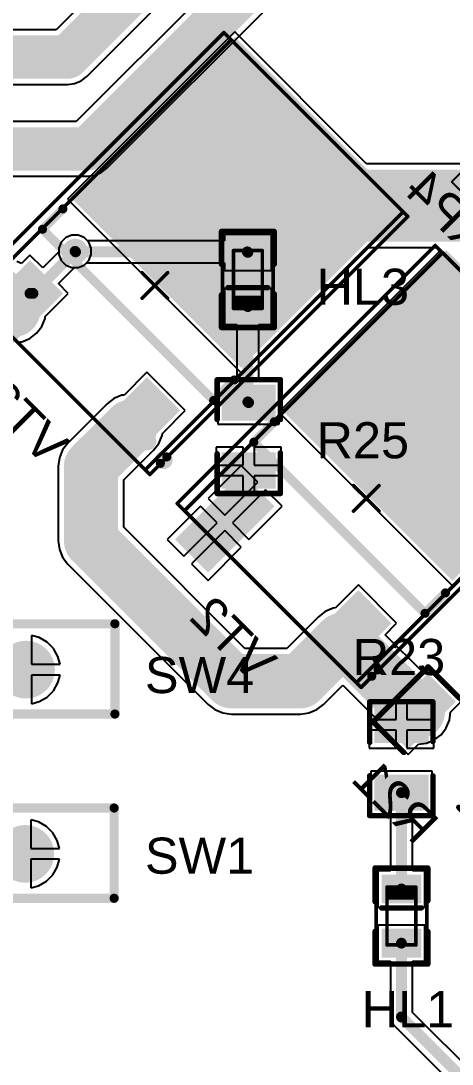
# Model space of a CAD drawing. Header units: millimetres. Extents: x 95 to 305, y 96 to 295.
# Drawn here: x 130.32 to 142.25, y 190.23 to 219.11 of the extents above; entities that cross this region are included whole.
import ezdxf

# ---------------------------------------------------------------- set-up
doc = ezdxf.new("R2010")
doc.units = ezdxf.units.MM
for name, color, linetype in [('BottomLayer', 5, 'Continuous'), ('BottomOverlay', 54, 'Continuous'), ('BottomPaste', 16, 'Continuous'), ('BottomSolder', 6, 'Continuous'), ('Mechanical1', 6, 'Continuous'), ('Mechanical11', 56, 'Continuous'), ('Mechanical13', 56, 'Continuous'), ('Mechanical15', 56, 'Continuous'), ('MultiLayer', 9, 'Continuous'), ('PadHoleLayer', 156, 'Continuous'), ('TopLayer', 1, 'Continuous'), ('TopOverlay', 2, 'Continuous'), ('TopPaste', 8, 'Continuous'), ('TopSolder', 216, 'Continuous'), ('ViaHoleLayer', 16, 'Continuous')]:
    doc.layers.add(name, color=color, linetype=linetype)
doc.styles.add('Arial', font='arial.ttf', dxfattribs={"height": 0.2})

# ---------------------------------------------------------------- blocks, each defined once
blk = doc.blocks.new('JST_XH_2_B_14')
at = {"layer": 'BottomLayer'}
blk.add_hatch(color=5, dxfattribs=at).paths.add_polyline_path([(-2.038, 1.313), (-0.463, 1.313), (-0.463, -0.263), (-2.038, -0.263)])
h = blk.add_hatch(color=5, dxfattribs=at)
edge = h.paths.add_edge_path()
edge.add_arc((1.25, 0.525), 0.787, 0, 360)
at = {"layer": 'BottomSolder'}
blk.add_hatch(color=6, dxfattribs=at).paths.add_polyline_path([(-2.088, 1.363), (-0.413, 1.363), (-0.413, -0.313), (-2.088, -0.313)])
h = blk.add_hatch(color=6, dxfattribs=at)
edge = h.paths.add_edge_path()
edge.add_arc((1.25, 0.525), 0.837, 0, 360)
at = {"layer": 'MultiLayer'}
h = blk.add_hatch(color=9, dxfattribs=at)
edge = h.paths.add_edge_path()
edge.add_arc((1.25, 0.525), 0.787, 0, 360)
at = {"layer": 'PadHoleLayer'}
h = blk.add_hatch(color=156, dxfattribs=at)
edge = h.paths.add_edge_path()
edge.add_arc((-1.25, 0.525), 0.525, 0, 360)
h = blk.add_hatch(color=156, dxfattribs=at)
edge = h.paths.add_edge_path()
edge.add_arc((1.25, 0.525), 0.525, 0, 360)
at = {"layer": 'TopLayer'}
blk.add_hatch(color=1, dxfattribs=at).paths.add_polyline_path([(-2.038, 1.313), (-0.463, 1.313), (-0.463, -0.263), (-2.038, -0.263)])
h = blk.add_hatch(color=1, dxfattribs=at)
edge = h.paths.add_edge_path()
edge.add_arc((1.25, 0.525), 0.787, 0, 360)
at = {"layer": 'TopSolder'}
blk.add_hatch(color=216, dxfattribs=at).paths.add_polyline_path([(-2.088, 1.363), (-0.413, 1.363), (-0.413, -0.313), (-2.088, -0.313)])
h = blk.add_hatch(color=216, dxfattribs=at)
edge = h.paths.add_edge_path()
edge.add_arc((1.25, 0.525), 0.837, 0, 360)
at = {"layer": 'BottomOverlay', "const_width": 0.127}
for points in [[(3.7, 2.875), (-3.7, 2.875)], [(-3.7, -2.875), (-3.7, 2.875)], [(3.7, -2.875), (3.7, 2.875)], [(3.7, -2.875), (-3.7, -2.875)]]:
    blk.add_lwpolyline(points, dxfattribs=at)
at = {"layer": 'BottomOverlay'}
for points, const_width in [([(-3.732, 2.875, 1), (-3.668, 2.875, 1)], 0.0635), ([(-3.732, 2.875, 1), (-3.668, 2.875, 1)], 0.0635), ([(3.668, 2.875, 1), (3.732, 2.875, 1)], 0.0635), ([(3.668, 2.875, 1), (3.732, 2.875, 1)], 0.0635), ([(-4.35, 0.525, 1), (-4.55, 0.525, 1)], 0.2), ([(-4.6, 0.525, 1), (-4.5, 0.525, 1)], 0.1), ([(-4.4, 0.525, 1), (-4.3, 0.525, 1)], 0.1), ([(-3.732, -2.875, 1), (-3.668, -2.875, 1)], 0.0635), ([(-3.732, -2.875, 1), (-3.668, -2.875, 1)], 0.0635), ([(3.668, -2.875, 1), (3.732, -2.875, 1)], 0.0635), ([(3.668, -2.875, 1), (3.732, -2.875, 1)], 0.0635)]:
    blk.add_lwpolyline(points, format="xyb", close=True, dxfattribs=dict(at, const_width=const_width))
at = {"layer": 'Mechanical13', "const_width": 0.127}
for points in [[(3.7, 2.875), (-3.7, 2.875)], [(-3.7, -2.875), (-3.7, 2.875)], [(3.7, -2.875), (3.7, 2.875)], [(3.7, -2.875), (-3.7, -2.875)]]:
    blk.add_lwpolyline(points, dxfattribs=at)
at = {"layer": 'Mechanical13'}
for points, const_width in [([(-3.732, 2.875, 1), (-3.668, 2.875, 1)], 0.0635), ([(-3.732, 2.875, 1), (-3.668, 2.875, 1)], 0.0635), ([(3.668, 2.875, 1), (3.732, 2.875, 1)], 0.0635), ([(3.668, 2.875, 1), (3.732, 2.875, 1)], 0.0635), ([(-4.35, 0.525, 1), (-4.55, 0.525, 1)], 0.2), ([(-4.6, 0.525, 1), (-4.5, 0.525, 1)], 0.1), ([(-4.4, 0.525, 1), (-4.3, 0.525, 1)], 0.1), ([(-3.732, -2.875, 1), (-3.668, -2.875, 1)], 0.0635), ([(-3.732, -2.875, 1), (-3.668, -2.875, 1)], 0.0635), ([(3.668, -2.875, 1), (3.732, -2.875, 1)], 0.0635), ([(3.668, -2.875, 1), (3.732, -2.875, 1)], 0.0635)]:
    blk.add_lwpolyline(points, format="xyb", close=True, dxfattribs=dict(at, const_width=const_width))
at = {"layer": 'Mechanical15', "const_width": 0.05}
for points in [[(-3.95, -3.125), (-3.95, 3.125)], [(3.95, 3.125), (-3.95, 3.125)], [(3.95, -3.125), (3.95, 3.125)], [(3.95, -3.125), (-3.95, -3.125)]]:
    blk.add_lwpolyline(points, dxfattribs=at)
at = {"layer": 'Mechanical15', "const_width": 0.025}
for points in [[(-3.962, 3.125, 1), (-3.938, 3.125, 1)], [(-3.962, 3.125, 1), (-3.938, 3.125, 1)], [(3.938, 3.125, 1), (3.962, 3.125, 1)], [(3.938, 3.125, 1), (3.962, 3.125, 1)], [(-3.962, -3.125, 1), (-3.938, -3.125, 1)], [(-3.962, -3.125, 1), (-3.938, -3.125, 1)], [(3.938, -3.125, 1), (3.962, -3.125, 1)], [(3.938, -3.125, 1), (3.962, -3.125, 1)]]:
    blk.add_lwpolyline(points, format="xyb", close=True, dxfattribs=at)
blk = doc.blocks.new('DPAK_B_15')
at = {"layer": 'BottomLayer'}
for points in [[(6.344, 3.216), (6.344, -3.284), (0.094, -3.284), (0.094, 3.216)], [(-2.031, 2.856), (-2.031, 1.656), (-4.531, 1.656), (-4.531, 2.856)], [(-2.031, -1.724), (-2.031, -2.924), (-4.531, -2.924), (-4.531, -1.724)]]:
    blk.add_hatch(color=5, dxfattribs=at).paths.add_polyline_path(points)
at = {"layer": 'BottomPaste'}
for points in [[(6.344, 3.216), (6.344, -3.284), (0.094, -3.284), (0.094, 3.216)], [(-2.031, 2.856), (-2.031, 1.656), (-4.531, 1.656), (-4.531, 2.856)], [(-2.031, -1.724), (-2.031, -2.924), (-4.531, -2.924), (-4.531, -1.724)]]:
    blk.add_hatch(color=16, dxfattribs=at).paths.add_polyline_path(points)
at = {"layer": 'BottomSolder'}
for points in [[(6.394, 3.266), (6.394, -3.334), (0.044, -3.334), (0.044, 3.266)], [(-1.981, 2.906), (-1.981, 1.606), (-4.581, 1.606), (-4.581, 2.906)], [(-1.981, -1.674), (-1.981, -2.974), (-4.581, -2.974), (-4.581, -1.674)]]:
    blk.add_hatch(color=6, dxfattribs=at).paths.add_polyline_path(points)
at = {"layer": 'Mechanical1'}
h = blk.add_hatch(color=6, dxfattribs=at)
edge = h.paths.add_edge_path()
edge.add_arc((-3.231, -2.934), 0.25, 0, 360)
at = {"layer": 'BottomOverlay', "const_width": 0.25}
for points in [[(-1.131, 3.266), (-1.131, -3.434)], [(-1.131, 3.266), (-0.331, 3.266)], [(-1.131, -3.434), (-0.331, -3.434)]]:
    blk.add_lwpolyline(points, dxfattribs=at)
at = {"layer": 'BottomOverlay'}
for points, const_width in [([(-1.194, 3.266, 1), (-1.069, 3.266, 1)], 0.125), ([(-1.194, 3.266, 1), (-1.069, 3.266, 1)], 0.125), ([(-0.394, 3.266, 1), (-0.269, 3.266, 1)], 0.125), ([(-3.156, -3.624, 1), (-3.406, -3.624, 1)], 0.25), ([(-1.194, -3.434, 1), (-1.069, -3.434, 1)], 0.125), ([(-1.194, -3.434, 1), (-1.069, -3.434, 1)], 0.125), ([(-0.394, -3.434, 1), (-0.269, -3.434, 1)], 0.125), ([(-3.469, -3.624, 1), (-3.344, -3.624, 1)], 0.125), ([(-3.219, -3.624, 1), (-3.094, -3.624, 1)], 0.125)]:
    blk.add_lwpolyline(points, format="xyb", close=True, dxfattribs=dict(at, const_width=const_width))
at = {"layer": 'Mechanical1', "const_width": 0.1}
for points in [[(-3.829, 3.283), (-3.829, -3.451)], [(-3.829, 3.283), (-3.829, 3.283)], [(-3.829, 3.283), (6.271, 3.283)], [(6.271, 3.283), (6.271, -3.451)], [(-3.829, -3.451), (6.271, -3.451)]]:
    blk.add_lwpolyline(points, dxfattribs=at)
at = {"layer": 'Mechanical1', "const_width": 0.05}
for points in [[(-3.854, 3.283, 1), (-3.804, 3.283, 1)], [(-3.854, 3.283, 1), (-3.804, 3.283, 1)], [(-3.854, 3.283, 1), (-3.804, 3.283, 1)], [(-3.854, 3.283, 1), (-3.804, 3.283, 1)], [(6.246, 3.283, 1), (6.296, 3.283, 1)], [(6.246, 3.283, 1), (6.296, 3.283, 1)], [(-3.854, -3.451, 1), (-3.804, -3.451, 1)], [(-3.854, -3.451, 1), (-3.804, -3.451, 1)]]:
    blk.add_lwpolyline(points, format="xyb", close=True, dxfattribs=at)
at = {"layer": 'Mechanical15', "const_width": 0.1}
for points in [[(-3.831, 3.566), (6.269, 3.566)], [(-3.831, 3.566), (-3.831, -3.634)], [(6.269, 3.566), (6.269, -3.634)], [(-0.031, 0.466), (-0.031, -0.534)], [(-0.531, -0.034), (0.469, -0.034)], [(-3.831, -3.634), (6.269, -3.634)]]:
    blk.add_lwpolyline(points, dxfattribs=at)
at = {"layer": 'Mechanical15', "const_width": 0.05}
for points in [[(-3.856, 3.566, 1), (-3.806, 3.566, 1)], [(-3.856, 3.566, 1), (-3.806, 3.566, 1)], [(6.244, 3.566, 1), (6.294, 3.566, 1)], [(6.244, 3.566, 1), (6.294, 3.566, 1)], [(-0.056, 0.466, 1), (-0.006, 0.466, 1)], [(-0.556, -0.034, 1), (-0.506, -0.034, 1)], [(0.444, -0.034, 1), (0.494, -0.034, 1)], [(-0.056, -0.534, 1), (-0.006, -0.534, 1)], [(-3.856, -3.634, 1), (-3.806, -3.634, 1)], [(-3.856, -3.634, 1), (-3.806, -3.634, 1)]]:
    blk.add_lwpolyline(points, format="xyb", close=True, dxfattribs=at)
blk = doc.blocks.new('DPAK_B_52')
at = {"layer": 'BottomLayer'}
for points in [[(6.344, 3.216), (6.344, -3.284), (0.094, -3.284), (0.094, 3.216)], [(-2.031, 2.856), (-2.031, 1.656), (-4.531, 1.656), (-4.531, 2.856)], [(-2.031, -1.724), (-2.031, -2.924), (-4.531, -2.924), (-4.531, -1.724)]]:
    blk.add_hatch(color=5, dxfattribs=at).paths.add_polyline_path(points)
at = {"layer": 'BottomPaste'}
for points in [[(6.344, 3.216), (6.344, -3.284), (0.094, -3.284), (0.094, 3.216)], [(-2.031, 2.856), (-2.031, 1.656), (-4.531, 1.656), (-4.531, 2.856)], [(-2.031, -1.724), (-2.031, -2.924), (-4.531, -2.924), (-4.531, -1.724)]]:
    blk.add_hatch(color=16, dxfattribs=at).paths.add_polyline_path(points)
at = {"layer": 'BottomSolder'}
for points in [[(6.394, 3.266), (6.394, -3.334), (0.044, -3.334), (0.044, 3.266)], [(-1.981, 2.906), (-1.981, 1.606), (-4.581, 1.606), (-4.581, 2.906)], [(-1.981, -1.674), (-1.981, -2.974), (-4.581, -2.974), (-4.581, -1.674)]]:
    blk.add_hatch(color=6, dxfattribs=at).paths.add_polyline_path(points)
at = {"layer": 'Mechanical1'}
h = blk.add_hatch(color=6, dxfattribs=at)
edge = h.paths.add_edge_path()
edge.add_arc((-3.231, -2.934), 0.25, 0, 360)
at = {"layer": 'BottomOverlay', "const_width": 0.25}
for points in [[(-1.131, 3.266), (-1.131, -3.434)], [(-1.131, 3.266), (-0.331, 3.266)], [(-1.131, -3.434), (-0.331, -3.434)]]:
    blk.add_lwpolyline(points, dxfattribs=at)
at = {"layer": 'BottomOverlay'}
for points, const_width in [([(-1.194, 3.266, 1), (-1.069, 3.266, 1)], 0.125), ([(-1.194, 3.266, 1), (-1.069, 3.266, 1)], 0.125), ([(-0.394, 3.266, 1), (-0.269, 3.266, 1)], 0.125), ([(-3.156, -3.624, 1), (-3.406, -3.624, 1)], 0.25), ([(-1.194, -3.434, 1), (-1.069, -3.434, 1)], 0.125), ([(-1.194, -3.434, 1), (-1.069, -3.434, 1)], 0.125), ([(-0.394, -3.434, 1), (-0.269, -3.434, 1)], 0.125), ([(-3.469, -3.624, 1), (-3.344, -3.624, 1)], 0.125), ([(-3.219, -3.624, 1), (-3.094, -3.624, 1)], 0.125)]:
    blk.add_lwpolyline(points, format="xyb", close=True, dxfattribs=dict(at, const_width=const_width))
at = {"layer": 'Mechanical1', "const_width": 0.1}
for points in [[(-3.829, 3.283), (-3.829, -3.451)], [(-3.829, 3.283), (6.271, 3.283)], [(6.271, 3.283), (6.271, -3.451)], [(-3.829, -3.451), (6.271, -3.451)], [(6.271, -3.451), (6.271, -3.451)]]:
    blk.add_lwpolyline(points, dxfattribs=at)
at = {"layer": 'Mechanical1', "const_width": 0.05}
for points in [[(6.246, 3.283, 1), (6.296, 3.283, 1)], [(6.246, 3.283, 1), (6.296, 3.283, 1)], [(-3.854, -3.451, 1), (-3.804, -3.451, 1)], [(-3.854, -3.451, 1), (-3.804, -3.451, 1)], [(6.246, -3.451, 1), (6.296, -3.451, 1)], [(6.246, -3.451, 1), (6.296, -3.451, 1)], [(6.246, -3.451, 1), (6.296, -3.451, 1)], [(6.246, -3.451, 1), (6.296, -3.451, 1)]]:
    blk.add_lwpolyline(points, format="xyb", close=True, dxfattribs=at)
at = {"layer": 'Mechanical15', "const_width": 0.1}
for points in [[(-3.831, 3.566), (6.269, 3.566)], [(-3.831, 3.566), (-3.831, -3.634)], [(6.269, 3.566), (6.269, -3.634)], [(-0.031, 0.466), (-0.031, -0.534)], [(-0.531, -0.034), (0.469, -0.034)], [(-3.831, -3.634), (6.269, -3.634)]]:
    blk.add_lwpolyline(points, dxfattribs=at)
at = {"layer": 'Mechanical15', "const_width": 0.05}
for points in [[(6.244, 3.566, 1), (6.294, 3.566, 1)], [(6.244, 3.566, 1), (6.294, 3.566, 1)], [(-0.056, 0.466, 1), (-0.006, 0.466, 1)], [(-0.556, -0.034, 1), (-0.506, -0.034, 1)], [(0.444, -0.034, 1), (0.494, -0.034, 1)], [(-0.056, -0.534, 1), (-0.006, -0.534, 1)], [(-3.856, -3.634, 1), (-3.806, -3.634, 1)], [(-3.856, -3.634, 1), (-3.806, -3.634, 1)], [(6.244, -3.634, 1), (6.294, -3.634, 1)], [(6.244, -3.634, 1), (6.294, -3.634, 1)]]:
    blk.add_lwpolyline(points, format="xyb", close=True, dxfattribs=at)
blk = doc.blocks.new('ESP1010_67')
at = {"layer": 'BottomLayer'}
h = blk.add_hatch(color=5, dxfattribs=at)
edge = h.paths.add_edge_path()
edge.add_arc((-2.596, -0.014), 0.75, 0, 360)
h = blk.add_hatch(color=5, dxfattribs=at)
edge = h.paths.add_edge_path()
edge.add_arc((-0.056, -0.014), 0.75, 0, 360)
h = blk.add_hatch(color=5, dxfattribs=at)
edge = h.paths.add_edge_path()
edge.add_arc((2.484, -0.014), 0.75, 0, 360)
at = {"layer": 'BottomSolder'}
h = blk.add_hatch(color=6, dxfattribs=at)
edge = h.paths.add_edge_path()
edge.add_arc((-2.596, -0.014), 0.8, 0, 360)
h = blk.add_hatch(color=6, dxfattribs=at)
edge = h.paths.add_edge_path()
edge.add_arc((-0.056, -0.014), 0.8, 0, 360)
h = blk.add_hatch(color=6, dxfattribs=at)
edge = h.paths.add_edge_path()
edge.add_arc((2.484, -0.014), 0.8, 0, 360)
at = {"layer": 'MultiLayer'}
h = blk.add_hatch(color=9, dxfattribs=at)
edge = h.paths.add_edge_path()
edge.add_arc((-2.596, -0.014), 0.75, 0, 360)
h = blk.add_hatch(color=9, dxfattribs=at)
edge = h.paths.add_edge_path()
edge.add_arc((-0.056, -0.014), 0.75, 0, 360)
h = blk.add_hatch(color=9, dxfattribs=at)
edge = h.paths.add_edge_path()
edge.add_arc((2.484, -0.014), 0.75, 0, 360)
at = {"layer": 'PadHoleLayer'}
h = blk.add_hatch(color=156, dxfattribs=at)
edge = h.paths.add_edge_path()
edge.add_arc((-2.596, -0.014), 0.45, 0, 360)
h = blk.add_hatch(color=156, dxfattribs=at)
edge = h.paths.add_edge_path()
edge.add_arc((-0.056, -0.014), 0.45, 0, 360)
h = blk.add_hatch(color=156, dxfattribs=at)
edge = h.paths.add_edge_path()
edge.add_arc((2.484, -0.014), 0.45, 0, 360)
at = {"layer": 'TopLayer'}
h = blk.add_hatch(color=1, dxfattribs=at)
edge = h.paths.add_edge_path()
edge.add_arc((-2.596, -0.014), 0.75, 0, 360)
h = blk.add_hatch(color=1, dxfattribs=at)
edge = h.paths.add_edge_path()
edge.add_arc((-0.056, -0.014), 0.75, 0, 360)
h = blk.add_hatch(color=1, dxfattribs=at)
edge = h.paths.add_edge_path()
edge.add_arc((2.484, -0.014), 0.75, 0, 360)
at = {"layer": 'TopSolder'}
h = blk.add_hatch(color=216, dxfattribs=at)
edge = h.paths.add_edge_path()
edge.add_arc((-2.596, -0.014), 0.8, 0, 360)
h = blk.add_hatch(color=216, dxfattribs=at)
edge = h.paths.add_edge_path()
edge.add_arc((-0.056, -0.014), 0.8, 0, 360)
h = blk.add_hatch(color=216, dxfattribs=at)
edge = h.paths.add_edge_path()
edge.add_arc((2.484, -0.014), 0.8, 0, 360)
at = {"layer": 'TopOverlay', "const_width": 0.254}
for points in [[(-5.056, -1.244), (-5.056, 1.256)], [(-5.056, 1.256), (4.944, 1.256)], [(4.944, -1.244), (4.944, 1.256)], [(-5.056, -1.244), (4.944, -1.244)]]:
    blk.add_lwpolyline(points, dxfattribs=at)
at = {"layer": 'TopOverlay', "const_width": 0.127}
for points in [[(-5.12, 1.256, 1), (-4.993, 1.256, 1)], [(-5.12, 1.256, 1), (-4.993, 1.256, 1)], [(4.88, 1.256, 1), (5.007, 1.256, 1)], [(4.88, 1.256, 1), (5.007, 1.256, 1)], [(-5.12, -1.244, 1), (-4.993, -1.244, 1)], [(-5.12, -1.244, 1), (-4.993, -1.244, 1)], [(4.88, -1.244, 1), (5.007, -1.244, 1)], [(4.88, -1.244, 1), (5.007, -1.244, 1)]]:
    blk.add_lwpolyline(points, format="xyb", close=True, dxfattribs=at)
blk = doc.blocks.new('ESP1010_70')
at = {"layer": 'BottomLayer'}
h = blk.add_hatch(color=5, dxfattribs=at)
edge = h.paths.add_edge_path()
edge.add_arc((-2.596, -0.014), 0.75, 0, 360)
h = blk.add_hatch(color=5, dxfattribs=at)
edge = h.paths.add_edge_path()
edge.add_arc((-0.056, -0.014), 0.75, 0, 360)
h = blk.add_hatch(color=5, dxfattribs=at)
edge = h.paths.add_edge_path()
edge.add_arc((2.484, -0.014), 0.75, 0, 360)
at = {"layer": 'BottomSolder'}
h = blk.add_hatch(color=6, dxfattribs=at)
edge = h.paths.add_edge_path()
edge.add_arc((-2.596, -0.014), 0.8, 0, 360)
h = blk.add_hatch(color=6, dxfattribs=at)
edge = h.paths.add_edge_path()
edge.add_arc((-0.056, -0.014), 0.8, 0, 360)
h = blk.add_hatch(color=6, dxfattribs=at)
edge = h.paths.add_edge_path()
edge.add_arc((2.484, -0.014), 0.8, 0, 360)
at = {"layer": 'MultiLayer'}
h = blk.add_hatch(color=9, dxfattribs=at)
edge = h.paths.add_edge_path()
edge.add_arc((-2.596, -0.014), 0.75, 0, 360)
h = blk.add_hatch(color=9, dxfattribs=at)
edge = h.paths.add_edge_path()
edge.add_arc((-0.056, -0.014), 0.75, 0, 360)
h = blk.add_hatch(color=9, dxfattribs=at)
edge = h.paths.add_edge_path()
edge.add_arc((2.484, -0.014), 0.75, 0, 360)
at = {"layer": 'PadHoleLayer'}
h = blk.add_hatch(color=156, dxfattribs=at)
edge = h.paths.add_edge_path()
edge.add_arc((-2.596, -0.014), 0.45, 0, 360)
h = blk.add_hatch(color=156, dxfattribs=at)
edge = h.paths.add_edge_path()
edge.add_arc((-0.056, -0.014), 0.45, 0, 360)
h = blk.add_hatch(color=156, dxfattribs=at)
edge = h.paths.add_edge_path()
edge.add_arc((2.484, -0.014), 0.45, 0, 360)
at = {"layer": 'TopLayer'}
h = blk.add_hatch(color=1, dxfattribs=at)
edge = h.paths.add_edge_path()
edge.add_arc((-2.596, -0.014), 0.75, 0, 360)
h = blk.add_hatch(color=1, dxfattribs=at)
edge = h.paths.add_edge_path()
edge.add_arc((-0.056, -0.014), 0.75, 0, 360)
h = blk.add_hatch(color=1, dxfattribs=at)
edge = h.paths.add_edge_path()
edge.add_arc((2.484, -0.014), 0.75, 0, 360)
at = {"layer": 'TopSolder'}
h = blk.add_hatch(color=216, dxfattribs=at)
edge = h.paths.add_edge_path()
edge.add_arc((-2.596, -0.014), 0.8, 0, 360)
h = blk.add_hatch(color=216, dxfattribs=at)
edge = h.paths.add_edge_path()
edge.add_arc((-0.056, -0.014), 0.8, 0, 360)
h = blk.add_hatch(color=216, dxfattribs=at)
edge = h.paths.add_edge_path()
edge.add_arc((2.484, -0.014), 0.8, 0, 360)
at = {"layer": 'TopOverlay', "const_width": 0.254}
for points in [[(-5.056, 1.256), (-5.056, -1.244)], [(-5.056, 1.256), (4.944, 1.256)], [(4.944, -1.244), (4.944, 1.256)], [(-5.056, -1.244), (4.944, -1.244)]]:
    blk.add_lwpolyline(points, dxfattribs=at)
at = {"layer": 'TopOverlay', "const_width": 0.127}
for points in [[(-5.12, 1.256, 1), (-4.993, 1.256, 1)], [(-5.12, 1.256, 1), (-4.993, 1.256, 1)], [(4.88, 1.256, 1), (5.007, 1.256, 1)], [(4.88, 1.256, 1), (5.007, 1.256, 1)], [(-5.12, -1.244, 1), (-4.993, -1.244, 1)], [(-5.12, -1.244, 1), (-4.993, -1.244, 1)], [(4.88, -1.244, 1), (5.007, -1.244, 1)], [(4.88, -1.244, 1), (5.007, -1.244, 1)]]:
    blk.add_lwpolyline(points, format="xyb", close=True, dxfattribs=at)
blk = doc.blocks.new('RES0805_114')
at = {"layer": 'TopLayer'}
for points in [[(-1.388, 0.678), (-0.488, 0.678), (-0.488, -0.719), (-1.388, -0.719)], [(0.492, 0.678), (1.392, 0.678), (1.392, -0.719), (0.492, -0.719)]]:
    blk.add_hatch(color=1, dxfattribs=at).paths.add_polyline_path(points)
at = {"layer": 'TopPaste'}
for points in [[(-1.388, 0.678), (-0.488, 0.678), (-0.488, -0.719), (-1.388, -0.719)], [(0.492, 0.678), (1.392, 0.678), (1.392, -0.719), (0.492, -0.719)]]:
    blk.add_hatch(color=8, dxfattribs=at).paths.add_polyline_path(points)
at = {"layer": 'TopSolder'}
for points in [[(-1.438, 0.728), (-0.438, 0.728), (-0.438, -0.769), (-1.438, -0.769)], [(0.442, 0.728), (1.442, 0.728), (1.442, -0.769), (0.442, -0.769)]]:
    blk.add_hatch(color=216, dxfattribs=at).paths.add_polyline_path(points)
at = {"layer": 'TopOverlay', "const_width": 0.15}
for points in [[(-1.575, 0.85), (-0.475, 0.85)], [(-1.575, 0.825), (-1.575, -0.875)], [(0.475, 0.85), (1.575, 0.85)], [(1.575, 0.825), (1.575, -0.875)], [(-1.575, -0.9), (-0.45, -0.9)], [(0.475, -0.9), (1.575, -0.9)]]:
    blk.add_lwpolyline(points, dxfattribs=at)
at = {"layer": 'TopOverlay', "const_width": 0.075}
for points in [[(-1.613, 0.85, 1), (-1.538, 0.85, 1)], [(-1.613, 0.825, 1), (-1.538, 0.825, 1)], [(-0.513, 0.85, 1), (-0.437, 0.85, 1)], [(0.437, 0.85, 1), (0.513, 0.85, 1)], [(1.538, 0.85, 1), (1.613, 0.85, 1)], [(1.538, 0.825, 1), (1.613, 0.825, 1)], [(-1.613, -0.875, 1), (-1.538, -0.875, 1)], [(-1.613, -0.9, 1), (-1.538, -0.9, 1)], [(-0.487, -0.9, 1), (-0.412, -0.9, 1)], [(0.437, -0.9, 1), (0.513, -0.9, 1)], [(1.538, -0.875, 1), (1.613, -0.875, 1)], [(1.538, -0.9, 1), (1.613, -0.9, 1)]]:
    blk.add_lwpolyline(points, format="xyb", close=True, dxfattribs=at)
blk = doc.blocks.new('RES0805_116')
at = {"layer": 'TopLayer'}
for points in [[(-1.388, 0.678), (-0.488, 0.678), (-0.488, -0.719), (-1.388, -0.719)], [(0.492, 0.678), (1.392, 0.678), (1.392, -0.719), (0.492, -0.719)]]:
    blk.add_hatch(color=1, dxfattribs=at).paths.add_polyline_path(points)
at = {"layer": 'TopPaste'}
for points in [[(-1.388, 0.678), (-0.488, 0.678), (-0.488, -0.719), (-1.388, -0.719)], [(0.492, 0.678), (1.392, 0.678), (1.392, -0.719), (0.492, -0.719)]]:
    blk.add_hatch(color=8, dxfattribs=at).paths.add_polyline_path(points)
at = {"layer": 'TopSolder'}
for points in [[(-1.438, 0.728), (-0.438, 0.728), (-0.438, -0.769), (-1.438, -0.769)], [(0.442, 0.728), (1.442, 0.728), (1.442, -0.769), (0.442, -0.769)]]:
    blk.add_hatch(color=216, dxfattribs=at).paths.add_polyline_path(points)
at = {"layer": 'TopOverlay', "const_width": 0.15}
for points in [[(-0.475, 0.85), (-1.575, 0.85)], [(-1.575, -0.875), (-1.575, 0.825)], [(1.575, 0.85), (0.475, 0.85)], [(1.575, -0.875), (1.575, 0.825)], [(-0.45, -0.9), (-1.575, -0.9)], [(1.575, -0.9), (0.475, -0.9)]]:
    blk.add_lwpolyline(points, dxfattribs=at)
at = {"layer": 'TopOverlay', "const_width": 0.075}
for points in [[(-1.613, 0.85, 1), (-1.538, 0.85, 1)], [(-1.613, 0.825, 1), (-1.538, 0.825, 1)], [(-0.513, 0.85, 1), (-0.437, 0.85, 1)], [(0.437, 0.85, 1), (0.513, 0.85, 1)], [(1.538, 0.85, 1), (1.613, 0.85, 1)], [(1.538, 0.825, 1), (1.613, 0.825, 1)], [(-1.613, -0.875, 1), (-1.538, -0.875, 1)], [(-1.613, -0.9, 1), (-1.538, -0.9, 1)], [(-0.487, -0.9, 1), (-0.412, -0.9, 1)], [(0.437, -0.9, 1), (0.513, -0.9, 1)], [(1.538, -0.875, 1), (1.613, -0.875, 1)], [(1.538, -0.9, 1), (1.613, -0.9, 1)]]:
    blk.add_lwpolyline(points, format="xyb", close=True, dxfattribs=at)
blk = doc.blocks.new('RES1206_B_117')
at = {"layer": 'BottomLayer'}
for points in [[(-2.1, 0.885), (-1.1, 0.885), (-1.1, -0.885), (-2.1, -0.885)], [(1.1, 0.885), (2.1, 0.885), (2.1, -0.885), (1.1, -0.885)]]:
    blk.add_hatch(color=5, dxfattribs=at).paths.add_polyline_path(points)
at = {"layer": 'BottomPaste'}
for points in [[(-2.1, 0.885), (-1.1, 0.885), (-1.1, -0.885), (-2.1, -0.885)], [(1.1, 0.885), (2.1, 0.885), (2.1, -0.885), (1.1, -0.885)]]:
    blk.add_hatch(color=16, dxfattribs=at).paths.add_polyline_path(points)
at = {"layer": 'BottomSolder'}
for points in [[(-2.15, 0.935), (-1.05, 0.935), (-1.05, -0.935), (-2.15, -0.935)], [(1.05, 0.935), (2.15, 0.935), (2.15, -0.935), (1.05, -0.935)]]:
    blk.add_hatch(color=6, dxfattribs=at).paths.add_polyline_path(points)
at = {"layer": 'BottomOverlay', "const_width": 0.15}
for points in [[(-1.075, 1.075), (-2.275, 1.075)], [(-2.275, 1.05), (-2.275, -1.05)], [(2.275, 1.075), (1.075, 1.075)], [(2.275, 1.05), (2.275, -1.05)], [(-1.075, -1.075), (-2.275, -1.075)], [(2.275, -1.075), (1.075, -1.075)]]:
    blk.add_lwpolyline(points, dxfattribs=at)
at = {"layer": 'BottomOverlay', "const_width": 0.075}
for points in [[(-2.312, 1.075, 1), (-2.237, 1.075, 1)], [(-2.312, 1.05, 1), (-2.237, 1.05, 1)], [(-1.112, 1.075, 1), (-1.037, 1.075, 1)], [(1.037, 1.075, 1), (1.112, 1.075, 1)], [(2.237, 1.075, 1), (2.312, 1.075, 1)], [(2.237, 1.05, 1), (2.312, 1.05, 1)], [(-2.312, -1.05, 1), (-2.237, -1.05, 1)], [(-2.312, -1.075, 1), (-2.237, -1.075, 1)], [(-1.112, -1.075, 1), (-1.037, -1.075, 1)], [(1.037, -1.075, 1), (1.112, -1.075, 1)], [(2.237, -1.05, 1), (2.312, -1.05, 1)], [(2.237, -1.075, 1), (2.312, -1.075, 1)]]:
    blk.add_lwpolyline(points, format="xyb", close=True, dxfattribs=at)
blk = doc.blocks.new('LED0603_GREEN_150')
at = {"layer": 'TopLayer'}
for points in [[(-1.1, 0.5), (-0.4, 0.5), (-0.4, -0.5), (-1.1, -0.5)], [(0.4, 0.5), (1.1, 0.5), (1.1, -0.5), (0.4, -0.5)]]:
    blk.add_hatch(color=1, dxfattribs=at).paths.add_polyline_path(points)
at = {"layer": 'TopPaste'}
for points in [[(-1.1, 0.5), (-0.4, 0.5), (-0.4, -0.5), (-1.1, -0.5)], [(0.4, 0.5), (1.1, 0.5), (1.1, -0.5), (0.4, -0.5)]]:
    blk.add_hatch(color=8, dxfattribs=at).paths.add_polyline_path(points)
at = {"layer": 'TopSolder'}
for points in [[(-1.15, 0.55), (-0.35, 0.55), (-0.35, -0.55), (-1.15, -0.55)], [(0.35, 0.55), (1.15, 0.55), (1.15, -0.55), (0.35, -0.55)]]:
    blk.add_hatch(color=216, dxfattribs=at).paths.add_polyline_path(points)
at = {"layer": 'Mechanical11', "const_width": 0.1}
for points in [[(-1.3, 0.7), (1.3, 0.7)], [(-1.3, 0.7), (-1.3, -0.7)], [(1.3, 0.7), (1.3, -0.7)], [(-1.3, -0.7), (1.3, -0.7)]]:
    blk.add_lwpolyline(points, dxfattribs=at)
at = {"layer": 'Mechanical11', "const_width": 0.05}
for points in [[(-1.325, 0.7, 1), (-1.275, 0.7, 1)], [(-1.325, 0.7, 1), (-1.275, 0.7, 1)], [(1.275, 0.7, 1), (1.325, 0.7, 1)], [(1.275, 0.7, 1), (1.325, 0.7, 1)], [(-1.325, -0.7, 1), (-1.275, -0.7, 1)], [(-1.325, -0.7, 1), (-1.275, -0.7, 1)], [(1.275, -0.7, 1), (1.325, -0.7, 1)], [(1.275, -0.7, 1), (1.325, -0.7, 1)]]:
    blk.add_lwpolyline(points, format="xyb", close=True, dxfattribs=at)
at = {"layer": 'Mechanical15', "const_width": 0.1}
for points in [[(-0.8, 0.4), (0.8, 0.4)], [(-0.8, 0.4), (-0.8, -0.4)], [(-0.7, 0.4), (-0.7, -0.4)], [(-0.6, 0.4), (-0.6, -0.4)], [(-0.5, 0.4), (-0.5, -0.4)], [(0.8, 0.4), (0.8, -0.4)], [(-0.8, -0.4), (0.8, -0.4)]]:
    blk.add_lwpolyline(points, dxfattribs=at)
at = {"layer": 'Mechanical15', "const_width": 0.05}
for points in [[(-0.825, 0.4, 1), (-0.775, 0.4, 1)], [(-0.825, 0.4, 1), (-0.775, 0.4, 1)], [(-0.725, 0.4, 1), (-0.675, 0.4, 1)], [(-0.625, 0.4, 1), (-0.575, 0.4, 1)], [(-0.525, 0.4, 1), (-0.475, 0.4, 1)], [(0.775, 0.4, 1), (0.825, 0.4, 1)], [(0.775, 0.4, 1), (0.825, 0.4, 1)], [(-0.825, -0.4, 1), (-0.775, -0.4, 1)], [(-0.825, -0.4, 1), (-0.775, -0.4, 1)], [(-0.725, -0.4, 1), (-0.675, -0.4, 1)], [(-0.625, -0.4, 1), (-0.575, -0.4, 1)], [(-0.525, -0.4, 1), (-0.475, -0.4, 1)], [(0.775, -0.4, 1), (0.825, -0.4, 1)], [(0.775, -0.4, 1), (0.825, -0.4, 1)]]:
    blk.add_lwpolyline(points, format="xyb", close=True, dxfattribs=at)
at = {"layer": 'TopOverlay', "const_width": 0.15}
for points in [[(-1.33, 0.73), (-1.33, -0.73)], [(-1.33, 0.73), (-0.425, 0.73)], [(-0.225, 0.55), (-0.225, -0.55)], [(0.425, 0.73), (1.33, 0.73)], [(1.33, 0.73), (1.33, -0.73)], [(-1.33, -0.73), (-0.4, -0.73)], [(0.425, -0.73), (1.33, -0.73)]]:
    blk.add_lwpolyline(points, dxfattribs=at)
at = {"layer": 'TopOverlay', "const_width": 0.075}
for points in [[(-1.367, 0.73, 1), (-1.292, 0.73, 1)], [(-1.367, 0.73, 1), (-1.292, 0.73, 1)], [(-0.463, 0.73, 1), (-0.387, 0.73, 1)], [(-0.263, 0.55, 1), (-0.188, 0.55, 1)], [(0.387, 0.73, 1), (0.463, 0.73, 1)], [(1.293, 0.73, 1), (1.368, 0.73, 1)], [(1.293, 0.73, 1), (1.368, 0.73, 1)], [(-0.263, -0.55, 1), (-0.188, -0.55, 1)], [(-1.367, -0.73, 1), (-1.292, -0.73, 1)], [(-1.367, -0.73, 1), (-1.292, -0.73, 1)], [(-0.437, -0.73, 1), (-0.362, -0.73, 1)], [(0.387, -0.73, 1), (0.463, -0.73, 1)], [(1.293, -0.73, 1), (1.368, -0.73, 1)], [(1.293, -0.73, 1), (1.368, -0.73, 1)]]:
    blk.add_lwpolyline(points, format="xyb", close=True, dxfattribs=at)
blk = doc.blocks.new('LED0603_WHITE_152')
at = {"layer": 'TopLayer'}
for points in [[(-1.1, 0.5), (-0.4, 0.5), (-0.4, -0.5), (-1.1, -0.5)], [(0.4, 0.5), (1.1, 0.5), (1.1, -0.5), (0.4, -0.5)]]:
    blk.add_hatch(color=1, dxfattribs=at).paths.add_polyline_path(points)
at = {"layer": 'TopPaste'}
for points in [[(-1.1, 0.5), (-0.4, 0.5), (-0.4, -0.5), (-1.1, -0.5)], [(0.4, 0.5), (1.1, 0.5), (1.1, -0.5), (0.4, -0.5)]]:
    blk.add_hatch(color=8, dxfattribs=at).paths.add_polyline_path(points)
at = {"layer": 'TopSolder'}
for points in [[(-1.15, 0.55), (-0.35, 0.55), (-0.35, -0.55), (-1.15, -0.55)], [(0.35, 0.55), (1.15, 0.55), (1.15, -0.55), (0.35, -0.55)]]:
    blk.add_hatch(color=216, dxfattribs=at).paths.add_polyline_path(points)
at = {"layer": 'Mechanical11', "const_width": 0.1}
for points in [[(1.3, 0.7), (-1.3, 0.7)], [(-1.3, -0.7), (-1.3, 0.7)], [(1.3, -0.7), (1.3, 0.7)], [(1.3, -0.7), (-1.3, -0.7)]]:
    blk.add_lwpolyline(points, dxfattribs=at)
at = {"layer": 'Mechanical11', "const_width": 0.05}
for points in [[(-1.325, 0.7, 1), (-1.275, 0.7, 1)], [(-1.325, 0.7, 1), (-1.275, 0.7, 1)], [(1.275, 0.7, 1), (1.325, 0.7, 1)], [(1.275, 0.7, 1), (1.325, 0.7, 1)], [(-1.325, -0.7, 1), (-1.275, -0.7, 1)], [(-1.325, -0.7, 1), (-1.275, -0.7, 1)], [(1.275, -0.7, 1), (1.325, -0.7, 1)], [(1.275, -0.7, 1), (1.325, -0.7, 1)]]:
    blk.add_lwpolyline(points, format="xyb", close=True, dxfattribs=at)
at = {"layer": 'Mechanical15', "const_width": 0.1}
for points in [[(0.8, 0.4), (-0.8, 0.4)], [(-0.8, -0.4), (-0.8, 0.4)], [(-0.7, -0.4), (-0.7, 0.4)], [(-0.6, -0.4), (-0.6, 0.4)], [(-0.5, -0.4), (-0.5, 0.4)], [(0.8, -0.4), (0.8, 0.4)], [(0.8, -0.4), (-0.8, -0.4)]]:
    blk.add_lwpolyline(points, dxfattribs=at)
at = {"layer": 'Mechanical15', "const_width": 0.05}
for points in [[(-0.825, 0.4, 1), (-0.775, 0.4, 1)], [(-0.825, 0.4, 1), (-0.775, 0.4, 1)], [(-0.725, 0.4, 1), (-0.675, 0.4, 1)], [(-0.625, 0.4, 1), (-0.575, 0.4, 1)], [(-0.525, 0.4, 1), (-0.475, 0.4, 1)], [(0.775, 0.4, 1), (0.825, 0.4, 1)], [(0.775, 0.4, 1), (0.825, 0.4, 1)], [(-0.825, -0.4, 1), (-0.775, -0.4, 1)], [(-0.825, -0.4, 1), (-0.775, -0.4, 1)], [(-0.725, -0.4, 1), (-0.675, -0.4, 1)], [(-0.625, -0.4, 1), (-0.575, -0.4, 1)], [(-0.525, -0.4, 1), (-0.475, -0.4, 1)], [(0.775, -0.4, 1), (0.825, -0.4, 1)], [(0.775, -0.4, 1), (0.825, -0.4, 1)]]:
    blk.add_lwpolyline(points, format="xyb", close=True, dxfattribs=at)
at = {"layer": 'TopOverlay', "const_width": 0.15}
for points in [[(-1.33, -0.73), (-1.33, 0.73)], [(-0.425, 0.73), (-1.33, 0.73)], [(-0.225, -0.55), (-0.225, 0.55)], [(1.33, 0.73), (0.425, 0.73)], [(1.33, -0.73), (1.33, 0.73)], [(-0.4, -0.73), (-1.33, -0.73)], [(1.33, -0.73), (0.425, -0.73)]]:
    blk.add_lwpolyline(points, dxfattribs=at)
at = {"layer": 'TopOverlay', "const_width": 0.075}
for points in [[(-1.367, 0.73, 1), (-1.292, 0.73, 1)], [(-1.367, 0.73, 1), (-1.292, 0.73, 1)], [(-0.463, 0.73, 1), (-0.387, 0.73, 1)], [(-0.263, 0.55, 1), (-0.188, 0.55, 1)], [(0.387, 0.73, 1), (0.463, 0.73, 1)], [(1.293, 0.73, 1), (1.368, 0.73, 1)], [(1.293, 0.73, 1), (1.368, 0.73, 1)], [(-0.263, -0.55, 1), (-0.188, -0.55, 1)], [(-1.367, -0.73, 1), (-1.292, -0.73, 1)], [(-1.367, -0.73, 1), (-1.292, -0.73, 1)], [(-0.437, -0.73, 1), (-0.362, -0.73, 1)], [(0.387, -0.73, 1), (0.463, -0.73, 1)], [(1.293, -0.73, 1), (1.368, -0.73, 1)], [(1.293, -0.73, 1), (1.368, -0.73, 1)]]:
    blk.add_lwpolyline(points, format="xyb", close=True, dxfattribs=at)

msp = doc.modelspace()

# ---------------------------------------------------------------- hatches: boundary and pattern name
at = {"layer": 'BottomLayer'}
h = msp.add_hatch(color=5, dxfattribs=at)
edge = h.paths.add_edge_path()
edge.add_arc((131.817, 212.729), 0.3, 0, 360)
at = {"layer": 'BottomSolder'}
h = msp.add_hatch(color=6, dxfattribs=at)
edge = h.paths.add_edge_path()
edge.add_arc((131.817, 212.729), 0.35, 0, 360)
at = {"layer": 'TopLayer'}
h = msp.add_hatch(color=1, dxfattribs=at)
edge = h.paths.add_edge_path()
edge.add_arc((131.817, 212.729), 0.3, 0, 360)
at = {"layer": 'TopSolder'}
h = msp.add_hatch(color=216, dxfattribs=at)
edge = h.paths.add_edge_path()
edge.add_arc((131.817, 212.729), 0.35, 0, 360)
at = {"layer": 'ViaHoleLayer'}
h = msp.add_hatch(color=16, dxfattribs=at)
edge = h.paths.add_edge_path()
edge.add_arc((131.817, 212.729), 0.15, 0, 360)

# ---------------------------------------------------------------- linework, layer by layer
at = {"layer": 'BottomLayer'}
for p, q in [((136.237, 218.803), (131.605, 214.171)), ((139.885, 215.155), (136.237, 218.803)), ((146.72, 215.155), (139.885, 215.155)), ((131.605, 214.171), (136.414, 209.363)), ((131.728, 213.179), (131.562, 213.111)), ((131.907, 213.179), (131.728, 213.179)), ((132.072, 213.111), (131.907, 213.179)), ((131.436, 212.984), (131.367, 212.819)), ((131.562, 213.111), (131.436, 212.984)), ((132.199, 212.984), (132.072, 213.111)), ((132.267, 212.819), (132.199, 212.984)), ((130.569, 212.626), (130.335, 212.392)), ((130.926, 212.27), (130.569, 212.626)), ((131.367, 212.712), (130.926, 212.27)), ((131.367, 212.819), (131.367, 212.712)), ((132.199, 212.474), (132.267, 212.64)), ((132.267, 212.64), (132.267, 212.819)), ((136.414, 209.363), (139.885, 212.835)), ((141.895, 212.717), (137.455, 208.277)), ((139.885, 212.835), (141.847, 212.835)), ((141.847, 212.835), (141.895, 212.717)), ((130.335, 212.392), (130.208, 212.444)), ((131.358, 211.838), (131.8, 212.279)), ((131.8, 212.279), (131.907, 212.279)), ((131.907, 212.279), (132.072, 212.348)), ((132.072, 212.348), (132.199, 212.474)), ((131.63, 211.566), (131.358, 211.838)), ((130.994, 210.93), (131.63, 211.566)), ((130.896, 210.652), (130.987, 210.871)), ((130.987, 210.871), (130.994, 210.93)), ((130.752, 210.464), (130.896, 210.652)), ((130.345, 210.229), (130.564, 210.32)), ((130.564, 210.32), (130.752, 210.464)), ((130.286, 210.222), (130.345, 210.229)), ((133.808, 209.388), (133.172, 208.752)), ((134.869, 208.327), (133.808, 209.388)), ((132.894, 208.654), (132.706, 208.509)), ((133.113, 208.744), (132.894, 208.654)), ((133.172, 208.752), (133.113, 208.744)), ((132.706, 208.509), (131.617, 207.421)), ((134.233, 207.691), (134.869, 208.327)), ((137.455, 208.277), (142.263, 203.469)), ((134.225, 207.633), (134.233, 207.691)), ((131.617, 207.421), (131.473, 207.233)), ((133.99, 207.226), (134.134, 207.414)), ((134.134, 207.414), (134.225, 207.633)), ((131.473, 207.233), (131.382, 207.014)), ((133.167, 206.403), (133.99, 207.226)), ((131.382, 207.014), (131.352, 206.779)), ((136.419, 206.803), (135.5, 205.884)), ((136.879, 206.343), (136.419, 206.803)), ((131.352, 206.779), (131.352, 204.714)), ((133.167, 205.09), (133.167, 206.403)), ((135.96, 205.424), (136.879, 206.343)), ((137.091, 206.131), (136.172, 205.212)), ((137.551, 205.672), (137.091, 206.131)), ((135.288, 205.672), (134.369, 204.752)), ((135.747, 205.212), (135.288, 205.672)), ((135.5, 205.884), (135.96, 205.424)), ((136.631, 204.752), (137.551, 205.672)), ((136.52, 201.737), (133.167, 205.09)), ((134.828, 204.293), (135.747, 205.212)), ((136.172, 205.212), (136.631, 204.752)), ((135.96, 205), (135.04, 204.081)), ((136.419, 204.54), (135.96, 205)), ((131.352, 204.714), (131.382, 204.479)), ((131.382, 204.479), (131.473, 204.26)), ((134.369, 204.752), (134.828, 204.293)), ((135.5, 203.621), (136.419, 204.54)), ((131.473, 204.26), (131.617, 204.072)), ((131.617, 204.072), (135.502, 200.187)), ((135.04, 204.081), (135.5, 203.621)), ((139.658, 203.494), (139.022, 202.858)), ((140.718, 202.433), (139.658, 203.494)), ((138.744, 202.76), (138.556, 202.615)), ((138.963, 202.85), (138.744, 202.76)), ((139.022, 202.858), (138.963, 202.85)), ((138.556, 202.615), (137.677, 201.737)), ((140.402, 202.116), (140.718, 202.433)), ((130.827, 202.035), (130.61, 202.093)), ((130.61, 202.093), (130.61, 201.3)), ((131.044, 201.91), (130.827, 202.035)), ((131.22, 201.733), (131.044, 201.91)), ((141.458, 201.06), (140.402, 202.116)), ((131.345, 201.517), (131.22, 201.733)), ((137.677, 201.737), (136.52, 201.737)), ((131.404, 201.3), (131.345, 201.517)), ((130.61, 201.3), (131.404, 201.3)), ((141.579, 201.181), (141.458, 201.06)), ((142.498, 200.262), (141.579, 201.181)), ((131.404, 201), (130.61, 201)), ((130.61, 201), (130.61, 200.207)), ((131.22, 200.567), (131.345, 200.783)), ((131.345, 200.783), (131.404, 201)), ((131.044, 200.39), (131.22, 200.567)), ((138.695, 200.187), (139.229, 200.721)), ((139.229, 200.721), (140.174, 199.776)), ((130.61, 200.207), (130.827, 200.265)), ((130.827, 200.265), (131.044, 200.39)), ((135.502, 200.187), (135.69, 200.043)), ((138.507, 200.043), (138.695, 200.187)), ((142.213, 199.976), (142.498, 200.262)), ((135.69, 200.043), (135.909, 199.952)), ((135.909, 199.952), (136.144, 199.921)), ((136.144, 199.921), (138.054, 199.921)), ((138.054, 199.921), (138.288, 199.952)), ((138.288, 199.952), (138.507, 200.043)), ((142.183, 199.755), (142.213, 199.976)), ((140.174, 199.776), (140.115, 199.717)), ((140.115, 199.717), (141.034, 198.798)), ((142.093, 199.536), (142.183, 199.755)), ((141.761, 199.203), (141.949, 199.348)), ((141.949, 199.348), (142.093, 199.536)), ((141.034, 198.798), (141.32, 199.084)), ((141.32, 199.084), (141.542, 199.113)), ((141.542, 199.113), (141.761, 199.203)), ((130.807, 196.935), (130.59, 196.993)), ((130.59, 196.993), (130.59, 196.2)), ((131.023, 196.81), (130.807, 196.935)), ((131.2, 196.633), (131.023, 196.81)), ((131.325, 196.417), (131.2, 196.633)), ((131.383, 196.2), (131.325, 196.417)), ((130.59, 196.2), (131.383, 196.2)), ((131.383, 195.9), (130.59, 195.9)), ((130.59, 195.9), (130.59, 195.107)), ((131.325, 195.683), (131.383, 195.9)), ((131.2, 195.467), (131.325, 195.683)), ((130.807, 195.165), (131.023, 195.29)), ((131.023, 195.29), (131.2, 195.467)), ((130.59, 195.107), (130.807, 195.165))]:
    msp.add_line(p, q, dxfattribs=at)
for points, const_width in [([(136.325, 214.083), (136.414, 213.995)], 2), ([(136.414, 213.995), (146.72, 213.995)], 2), ([(130.654, 211.566), (131.817, 212.729)], 0.3), ([(129.3, 211.916), (130.11, 211.106)], 1.5), ([(130.11, 211.106), (130.569, 211.566)], 0.3), ([(130.569, 211.566), (130.654, 211.566)], 0.3), ([(142.175, 208.189), (142.263, 208.101)], 2), ([(142.263, 208.101), (145.269, 208.101)], 2), ([(132.259, 206.779), (133.348, 207.868)], 1.5), ([(132.259, 204.714), (132.259, 206.779)], 1.5), ([(132.259, 204.714), (136.144, 200.829)], 1.5), ([(138.054, 200.829), (139.198, 201.974)], 1.5), ([(139.198, 201.974), (139.26, 201.974)], 1.5), ([(139.26, 201.974), (141.244, 199.99)], 1.5), ([(136.144, 200.829), (138.054, 200.829)], 1.5), ([(141.244, 199.99), (141.307, 199.99)], 1.5)]:
    msp.add_lwpolyline(points, dxfattribs=dict(at, const_width=const_width))
for points, const_width in [([(135.825, 214.083, 1), (136.825, 214.083, 1)], 1), ([(135.914, 213.995, 1), (136.914, 213.995, 1)], 1), ([(135.914, 213.995, 1), (136.914, 213.995, 1)], 1), ([(131.742, 212.729, 1), (131.892, 212.729, 1)], 0.15), ([(129.735, 211.106, 1), (130.485, 211.106, 1)], 0.75), ([(130.494, 211.566, 1), (130.644, 211.566, 1)], 0.15), ([(130.494, 211.566, 1), (130.644, 211.566, 1)], 0.15), ([(130.579, 211.566, 1), (130.729, 211.566, 1)], 0.15), ([(130.579, 211.566, 1), (130.729, 211.566, 1)], 0.15), ([(141.675, 208.189, 1), (142.675, 208.189, 1)], 1), ([(141.763, 208.101, 1), (142.763, 208.101, 1)], 1), ([(141.763, 208.101, 1), (142.763, 208.101, 1)], 1), ([(132.973, 207.868, 1), (133.723, 207.868, 1)], 0.75), ([(131.884, 206.779, 1), (132.634, 206.779, 1)], 0.75), ([(131.884, 206.779, 1), (132.634, 206.779, 1)], 0.75), ([(131.884, 204.714, 1), (132.634, 204.714, 1)], 0.75), ([(131.884, 204.714, 1), (132.634, 204.714, 1)], 0.75), ([(138.823, 201.974, 1), (139.573, 201.974, 1)], 0.75), ([(138.823, 201.974, 1), (139.573, 201.974, 1)], 0.75), ([(138.885, 201.974, 1), (139.635, 201.974, 1)], 0.75), ([(138.885, 201.974, 1), (139.635, 201.974, 1)], 0.75), ([(135.769, 200.829, 1), (136.519, 200.829, 1)], 0.75), ([(135.769, 200.829, 1), (136.519, 200.829, 1)], 0.75), ([(137.679, 200.829, 1), (138.429, 200.829, 1)], 0.75), ([(137.679, 200.829, 1), (138.429, 200.829, 1)], 0.75), ([(140.869, 199.99, 1), (141.619, 199.99, 1)], 0.75), ([(140.869, 199.99, 1), (141.619, 199.99, 1)], 0.75), ([(140.932, 199.99, 1), (141.682, 199.99, 1)], 0.75)]:
    msp.add_lwpolyline(points, format="xyb", close=True, dxfattribs=dict(at, const_width=const_width))
at = {"layer": 'TopLayer'}
for p, q in [((140.356, 224.826), (131.852, 216.322)), ((132.701, 215.031), (141.648, 223.978)), ((135.722, 223.292), (131.292, 218.862)), ((132.141, 217.571), (137.014, 222.444)), ((131.292, 218.862), (120.287, 218.862)), ((131.984, 217.45), (132.141, 217.571)), ((121.527, 217.349), (131.606, 217.349)), ((131.606, 217.349), (131.801, 217.375)), ((131.801, 217.375), (131.984, 217.45)), ((131.852, 216.322), (121.527, 216.322)), ((132.361, 214.835), (132.544, 214.91)), ((132.544, 214.91), (132.701, 215.031)), ((120.9, 214.809), (132.166, 214.809)), ((132.166, 214.809), (132.361, 214.835)), ((131.728, 213.179), (131.562, 213.111)), ((131.907, 213.179), (131.728, 213.179)), ((132.072, 213.111), (131.907, 213.179)), ((137.25, 213.2), (135.95, 213.2)), ((135.95, 213.2), (135.95, 213.021)), ((137.25, 212.2), (137.25, 213.2)), ((131.436, 212.984), (131.367, 212.819)), ((131.562, 213.111), (131.436, 212.984)), ((132.163, 213.021), (132.072, 213.111)), ((135.95, 213.021), (132.163, 213.021)), ((131.367, 212.819), (131.367, 212.64)), ((131.367, 212.64), (131.436, 212.474)), ((131.436, 212.474), (131.562, 212.348)), ((131.562, 212.348), (131.728, 212.279)), ((131.728, 212.279), (131.907, 212.279)), ((131.907, 212.279), (132.072, 212.348)), ((132.072, 212.348), (132.133, 212.409)), ((132.133, 212.409), (135.95, 212.409)), ((135.95, 212.409), (135.95, 212.2)), ((135.95, 212.2), (137.25, 212.2)), ((137.25, 211.7), (135.95, 211.7)), ((135.95, 211.7), (135.95, 210.7)), ((137.25, 210.7), (137.25, 211.7)), ((135.95, 210.7), (136.294, 210.7)), ((136.294, 210.7), (136.294, 209.142)), ((136.906, 209.142), (136.906, 210.7)), ((136.906, 210.7), (137.25, 210.7)), ((136.294, 209.142), (135.772, 209.142)), ((135.772, 209.142), (135.772, 207.942)), ((137.469, 209.142), (136.906, 209.142)), ((137.469, 207.942), (137.469, 209.142)), ((135.772, 207.942), (137.469, 207.942)), ((136.47, 207.312), (135.722, 207.312)), ((135.722, 207.312), (135.722, 206.812)), ((136.47, 206.812), (136.47, 207.312)), ((137.519, 207.312), (136.77, 207.312)), ((136.77, 207.312), (136.77, 206.812)), ((137.519, 206.812), (137.519, 207.312)), ((135.722, 206.812), (136.47, 206.812)), ((136.77, 206.812), (137.519, 206.812)), ((136.47, 206.512), (135.722, 206.512)), ((135.722, 206.512), (135.722, 206.012)), ((136.47, 206.012), (136.47, 206.512)), ((137.519, 206.512), (136.77, 206.512)), ((136.77, 206.512), (136.77, 206.012)), ((137.519, 206.012), (137.519, 206.512)), ((135.722, 206.012), (136.47, 206.012)), ((136.77, 206.012), (137.519, 206.012)), ((130.827, 202.035), (130.61, 202.093)), ((130.61, 202.093), (130.61, 201.3)), ((131.044, 201.91), (130.827, 202.035)), ((131.22, 201.733), (131.044, 201.91)), ((131.345, 201.517), (131.22, 201.733)), ((131.404, 201.3), (131.345, 201.517)), ((130.61, 201.3), (131.404, 201.3)), ((131.404, 201), (130.61, 201)), ((130.61, 201), (130.61, 200.207)), ((131.22, 200.567), (131.345, 200.783)), ((131.345, 200.783), (131.404, 201)), ((131.044, 200.39), (131.22, 200.567)), ((130.61, 200.207), (130.827, 200.265)), ((130.827, 200.265), (131.044, 200.39)), ((140.701, 200.273), (139.953, 200.273)), ((139.953, 200.273), (139.953, 199.773)), ((140.701, 199.773), (140.701, 200.273)), ((141.75, 200.273), (141.001, 200.273)), ((141.001, 200.273), (141.001, 199.773)), ((141.75, 199.773), (141.75, 200.273)), ((139.953, 199.773), (140.701, 199.773)), ((141.001, 199.773), (141.75, 199.773)), ((140.701, 199.473), (139.953, 199.473)), ((139.953, 199.473), (139.953, 198.973)), ((140.701, 198.973), (140.701, 199.473)), ((141.75, 199.473), (141.001, 199.473)), ((141.001, 199.473), (141.001, 198.973)), ((141.75, 198.973), (141.75, 199.473)), ((139.953, 198.973), (140.701, 198.973)), ((141.001, 198.973), (141.75, 198.973)), ((141.7, 198.343), (140.003, 198.343)), ((140.003, 198.343), (140.003, 197.143)), ((141.7, 197.143), (141.7, 198.343)), ((130.807, 196.935), (130.59, 196.993)), ((130.59, 196.993), (130.59, 196.2)), ((140.003, 197.143), (140.545, 197.143)), ((140.545, 197.143), (140.545, 195.578)), ((141.157, 195.578), (141.157, 197.143)), ((141.157, 197.143), (141.7, 197.143)), ((131.023, 196.81), (130.807, 196.935)), ((131.2, 196.633), (131.023, 196.81)), ((131.325, 196.417), (131.2, 196.633)), ((131.383, 196.2), (131.325, 196.417)), ((130.59, 196.2), (131.383, 196.2)), ((131.383, 195.9), (130.59, 195.9)), ((130.59, 195.9), (130.59, 195.107)), ((131.325, 195.683), (131.383, 195.9)), ((131.2, 195.467), (131.325, 195.683)), ((140.545, 195.578), (140.201, 195.578)), ((140.201, 195.578), (140.201, 194.578)), ((141.501, 195.578), (141.157, 195.578)), ((141.501, 194.578), (141.501, 195.578)), ((130.807, 195.165), (131.023, 195.29)), ((131.023, 195.29), (131.2, 195.467)), ((130.59, 195.107), (130.807, 195.165)), ((140.201, 194.578), (141.501, 194.578)), ((141.501, 194.078), (140.201, 194.078)), ((140.201, 194.078), (140.201, 193.078)), ((141.501, 193.078), (141.501, 194.078)), ((140.201, 193.078), (140.545, 193.078)), ((140.545, 193.078), (140.545, 191.534)), ((141.157, 191.661), (141.157, 193.078)), ((141.157, 193.078), (141.501, 193.078)), ((140.545, 191.534), (140.545, 191.534)), ((140.545, 191.534), (140.569, 191.417)), ((145.968, 186.85), (141.157, 191.661)), ((140.569, 191.417), (140.635, 191.318)), ((140.635, 191.318), (145.55, 186.403))]:
    msp.add_line(p, q, dxfattribs=at)
for points, const_width in [([(132.166, 215.566), (141.113, 224.513)], 1.2), ([(131.606, 218.106), (136.479, 222.979)], 1.2), ([(120.287, 218.106), (131.606, 218.106)], 1.2), ([(120.637, 215.566), (132.166, 215.566)], 1.2), ([(131.817, 212.729), (131.832, 212.715)], 0.3), ([(131.832, 212.715), (136.585, 212.715)], 0.3), ([(136.585, 212.715), (136.6, 212.7)], 0.3), ([(136.6, 208.562), (136.6, 211.2)], 0.3), ([(136.6, 208.562), (136.62, 208.542)], 0.3), ([(140.851, 195.078), (140.851, 197.743)], 0.3), ([(140.851, 191.534), (140.851, 193.578)], 0.3), ([(140.851, 191.534), (145.986, 186.4)], 0.3)]:
    msp.add_lwpolyline(points, dxfattribs=dict(at, const_width=const_width))
for points, const_width in [([(131.306, 218.106, 1), (131.906, 218.106, 1)], 0.6), ([(131.306, 218.106, 1), (131.906, 218.106, 1)], 0.6), ([(131.866, 215.566, 1), (132.466, 215.566, 1)], 0.6), ([(131.866, 215.566, 1), (132.466, 215.566, 1)], 0.6), ([(131.742, 212.729, 1), (131.892, 212.729, 1)], 0.15), ([(131.757, 212.715, 1), (131.907, 212.715, 1)], 0.15), ([(131.757, 212.715, 1), (131.907, 212.715, 1)], 0.15), ([(136.51, 212.715, 1), (136.66, 212.715, 1)], 0.15), ([(136.51, 212.715, 1), (136.66, 212.715, 1)], 0.15), ([(136.525, 212.7, 1), (136.675, 212.7, 1)], 0.15), ([(136.525, 211.2, 1), (136.675, 211.2, 1)], 0.15), ([(136.525, 208.562, 1), (136.675, 208.562, 1)], 0.15), ([(136.525, 208.562, 1), (136.675, 208.562, 1)], 0.15), ([(136.545, 208.542, 1), (136.695, 208.542, 1)], 0.15), ([(140.776, 197.743, 1), (140.926, 197.743, 1)], 0.15), ([(140.776, 195.078, 1), (140.926, 195.078, 1)], 0.15), ([(140.776, 193.578, 1), (140.926, 193.578, 1)], 0.15), ([(140.776, 191.534, 1), (140.926, 191.534, 1)], 0.15), ([(140.776, 191.534, 1), (140.926, 191.534, 1)], 0.15)]:
    msp.add_lwpolyline(points, format="xyb", close=True, dxfattribs=dict(at, const_width=const_width))

# ---------------------------------------------------------------- block references
for name, p, rotation in [('JST_XH_2_B_14', (147.245, 215.237), 225), ('DPAK_B_52', (134.025, 211.831), 45), ('LED0603_GREEN_150', (136.6, 211.95), 90), ('DPAK_B_15', (139.875, 205.937), 45), ('RES0805_114', (136.6, 207.6), 90), ('RES1206_B_117', (142.438, 198.858), 135), ('RES0805_116', (140.872, 198.685), 270), ('LED0603_WHITE_152', (140.851, 194.328), 270)]:
    msp.add_blockref(name, p, dxfattribs=dict(rotation=rotation))
for name, p in [('ESP1010_67', (127.977, 201.164)), ('ESP1010_70', (127.956, 196.064))]:
    msp.add_blockref(name, p)

# ---------------------------------------------------------------- texts
at = {"layer": 'BottomOverlay', "style": 'Arial', "text_generation_flag": 2}
for s, p in [('XP4', (142.75, 212.5)), ('VT3', (131, 206.75)), ('VT2', (136.75, 200.75)), ('R21', (141.25, 196.25))]:
    msp.add_text(s, height=1, rotation=315, dxfattribs=at).set_placement(p)
at = {"layer": 'TopOverlay', "style": 'Arial'}
for s, p in [('HL3', (138.5, 211.25)), ('R25', (138.5, 207)), ('R23', (139.5, 201)), ('SW4', (133.75, 200.5)), ('SW1', (133.75, 195.5)), ('HL1', (139.75, 191.25))]:
    msp.add_text(s, height=1, dxfattribs=at).set_placement(p)

doc.saveas('drawing.dxf')
